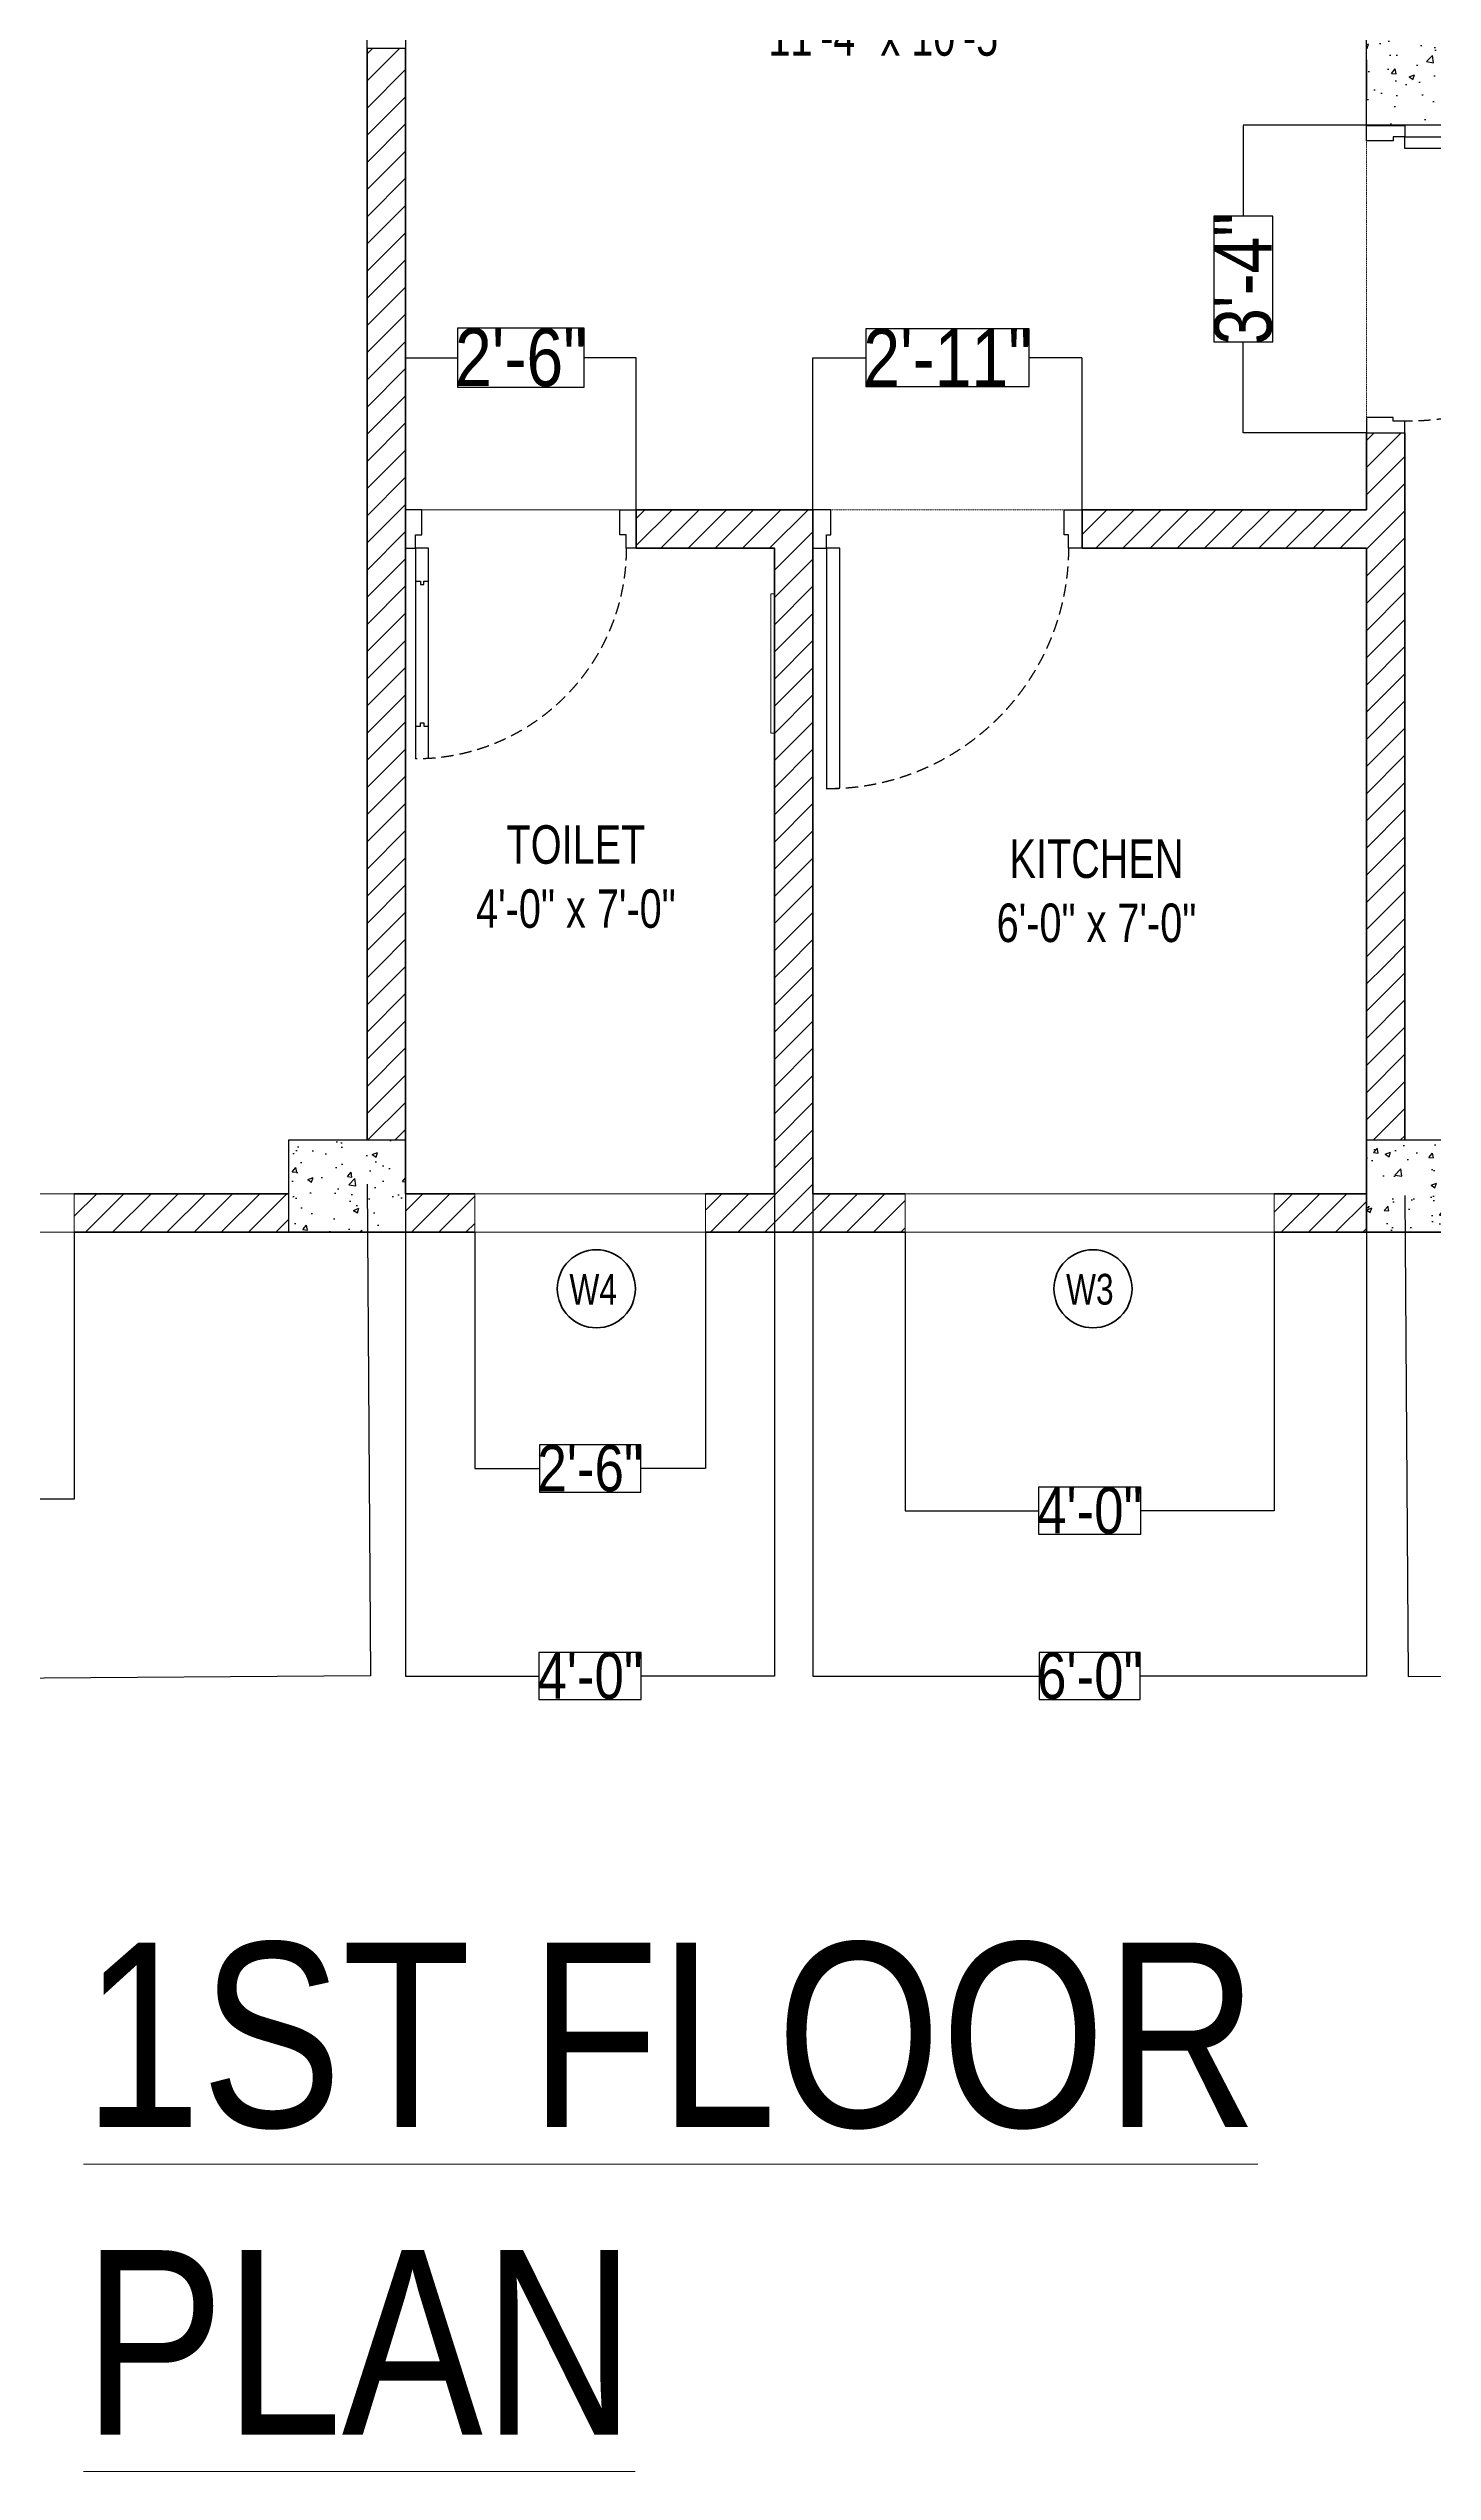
# Model space of a CAD drawing. Header units: feet. Extents: x 148946 to 3067997, y -35197 to 1690597.
# Drawn here: x 473004 to 653058, y 1126937 to 1442162 of the extents above; entities that cross this region are included whole.
import ezdxf

# ---------------------------------------------------------------- set-up
doc = ezdxf.new("R2010")
doc.units = ezdxf.units.FT
doc.header["$MEASUREMENT"] = 0
doc.header["$PDMODE"] = 35
doc.header["$PDSIZE"] = -10
doc.linetypes.add('DASHED2', pattern=[9.525, 6.35, -3.175])
doc.linetypes.add('HIDDEN', pattern=[0.375, 0.25, -0.125])
for name, color, linetype, lineweight in [('A-brick wall', 7, 'Continuous', 35), ('A-Text', 255, 'Continuous', 18), ('A-window sill', 66, 'Continuous', 15), ('col', 1, 'Continuous', 30), ('DIM', 13, 'Continuous', 9), ('FH_wall', 139, 'Continuous', 60), ('FURNITUR', 224, 'Continuous', 0), ('Glass', 209, 'Continuous', 5), ('Hach', 252, 'Continuous', 5), ('Hatch', 252, 'Continuous', 5)]:
    doc.layers.add(name, color=color, linetype=linetype, lineweight=lineweight)
doc.layers.add('D1', color=191, linetype='Continuous')
doc.layers.add('D2', color=40, linetype='Continuous')
doc.styles.add('ARIAL', font='arial.ttf', dxfattribs={"width": 0.9})
doc.styles.get("Standard").update_dxf_attribs({"font": 'ARIALN.TTF'})
doc.dimstyles.new('latest', dxfattribs={"dimtxt": 960, "dimasz": 4, "dimexe": 2, "dimexo": 1.5, "dimgap": -1.5, "dimtad": 0, "dimdec": 1, "dimlfac": 0.001, "dimzin": 3, "dimdsep": 46, "dimlunit": 4, "dimtxsty": 'Standard', "dimcen": 0.09, "dimdle": 4, "dimclrd": 256, "dimclre": 256, "dimclrt": 7, "dimadec": 0, "dimazin": 0, "dimtfac": 600, "dimtdec": 1, "dimtofl": 0, "dimtmove": 2, "dimatfit": 3, "dimfxl": 2, "dimfrac": 1, "dimtolj": 1, "dimtzin": 0, "dimlwd": -1, "dimlwe": -1, "dimarcsym": 0})
doc.dimstyles.new('naya', dxfattribs={"dimtxt": 60, "dimasz": 4, "dimexe": 2, "dimexo": 1.5, "dimgap": -1.5, "dimtad": 0, "dimdec": 1, "dimlfac": 0.001, "dimzin": 3, "dimdsep": 46, "dimlunit": 4, "dimtxsty": 'Standard', "dimcen": 0.09, "dimdle": 4, "dimclrd": 256, "dimclre": 256, "dimclrt": 7, "dimadec": 0, "dimazin": 0, "dimtfac": 480, "dimtdec": 1, "dimtofl": 0, "dimtmove": 2, "dimatfit": 3, "dimfxl": 2, "dimfrac": 1, "dimtolj": 1, "dimtzin": 0, "dimlwd": -1, "dimlwe": -1, "dimarcsym": 0})
pattern_1 = [(50, (35257, 6021628.3), (7172.602, -627.521), [750, -8250]), (355, (35257, 6021628), (-1387.513, 7521.921), [600, -6600]), (100.4514, (35855, 6021576), (5785.094, 6894.395), [637.402, -7011.421]), (46.1842, (35257, 6023628), (10672.41, -1655.19), [1125, -12375]), (96.6356, (36146, 6023490), (9346.627, 9741.179), [956.103, -10517.13]), (351.1842, (35257, 6023628), (9346.62, 9741.186), [900, -9900]), (21, (36257, 6023128.3), (5969.0705, -4026.189), [750, -8250]), (326, (36257, 6023128), (2433.153, 7251.5), [600, -6600]), (71.4514, (36754.5, 6022793), (8402.226, 3225.305), [637.402, -7011.421]), (37.5, (35257, 6021628.3), (121.5986, 3328.9385), [0, -6520, 0, -6700, 0, -6625]), (7.5, (35257, 6021628.3), (2630.6954, 3944.117), [0, -3820, 0, -6370, 0, -2525]), (327.5, (33027, 6021628.3), (5338.2244, -225.5487), [0, -2500, 0, -7800, 0, -10350]), (317.5, (32027, 6021628.3), (5831.8617, 1001.05), [0, -3250, 0, -5180, 0, -7350])]
pattern_2 = [(45, (35257, 6021628.3), (-1767.767, 1767.767), [])]

# ---------------------------------------------------------------- blocks, each defined once
blk = doc.blocks.new('door room')
at = {"layer": 'D1', "ltscale": 0.5}
for points in [[(1101.42, -1673.76), (1099.92, -1673.88), (1099.92, -1710.76), (1101.42, -1710.76)], [(1062.92, -1710.76), (1064.42, -1710.76), (1064.42, -1712.26), (1064.92, -1712.26), (1064.92, -1715.76), (1062.92, -1715.76)], [(1100.92, -1715.76), (1102.92, -1715.76), (1102.92, -1710.76), (1101.42, -1710.76), (1101.42, -1712.26), (1100.92, -1712.26)]]:
    blk.add_lwpolyline(points, close=True, dxfattribs=at)
at = {"layer": 'D1', "linetype": 'DASHED2', "ltscale": 0.25}
blk.add_arc((1101.42, -1710.76), 37, 90, 180, dxfattribs=at)
blk = doc.blocks.new('RTERT')
at = {"layer": 'D2', "ltscale": 0.5}
for p, q in [((-1265.26, -4247.29), (-1260.26, -4247.29)), ((-1265.26, -4249.62), (-1265.26, -4247.29)), ((-1262.01, -4249.04), (-1262.01, -4249.62)), ((-1260.26, -4249.04), (-1262.01, -4249.04)), ((-1260.26, -4247.29), (-1260.26, -4249.04)), ((-1262.01, -4249.62), (-1265.26, -4249.62)), ((-1265.26, -4279.96), (-1265.26, -4282.29)), ((-1262.01, -4279.96), (-1265.26, -4279.96)), ((-1262.01, -4280.54), (-1262.01, -4279.96)), ((-1260.26, -4280.54), (-1262.01, -4280.54)), ((-1229.08, -4278.79), (-1260.26, -4278.79)), ((-1260.26, -4278.79), (-1260.26, -4280.54)), ((-1260.26, -4282.29), (-1260.26, -4280.54)), ((-1260.26, -4280.54), (-1228.93, -4280.54)), ((-1228.93, -4280.54), (-1229.08, -4278.79)), ((-1265.26, -4282.29), (-1260.26, -4282.29))]:
    blk.add_line(p, q, dxfattribs=at)
at = {"layer": 'D2', "linetype": 'DASHED2', "ltscale": 0.25, "extrusion": (0, 0, -1)}
blk.add_ellipse((-1260.39, -4280.5), major_axis=(22.33, 22.21), ratio=0.997358, start_param=-0.785398, end_param=0.785398, dxfattribs=at)
blk = doc.blocks.new('SRER')
at = {"layer": 'D2', "ltscale": 0.5, "extrusion": (1.66344e-08, -4.74122e-09, 1)}
for p, q in [((78.18, -4594.51, 0), (78.18, -4599.51, 0)), ((80.32, -4594.51, 0), (78.18, -4594.51, 0)), ((80.32, -4597.79, 0), (80.32, -4594.51, 0)), ((106.04, -4594.51, 0), (108.18, -4594.51, 0)), ((106.04, -4597.79, 0), (106.04, -4594.51, 0)), ((108.18, -4594.51, 0), (108.18, -4599.51, 0)), ((79.47, -4597.79, 0), (80.32, -4597.79, 0)), ((79.47, -4599.51, 0), (79.47, -4597.79, 0)), ((106.9, -4597.79, 0), (106.04, -4597.79, 0)), ((106.9, -4599.51, 0), (106.9, -4597.79, 0)), ((78.18, -4599.51, 0), (79.47, -4599.51, 0)), ((79.47, -4599.51, 0), (79.47, -4626.93, 0)), ((81.18, -4599.51, 0), (79.47, -4599.51, 0)), ((81.18, -4626.88, 0), (81.18, -4599.51, 0)), ((108.18, -4599.51, 0), (106.9, -4599.51, 0)), ((79.47, -4603.79, 0), (80.11, -4603.79, 0)), ((80.11, -4603.79, 0), (80.11, -4604.22, 0)), ((80.11, -4604.22, 0), (80.54, -4604.22, 0)), ((80.54, -4604.22, 0), (80.54, -4603.79, 0)), ((80.54, -4603.79, 0), (81.18, -4603.79, 0)), ((79.47, -4622.65, 0), (80.11, -4622.65, 0)), ((80.11, -4622.22, 0), (80.54, -4622.22, 0)), ((80.11, -4622.65, 0), (80.11, -4622.22, 0)), ((80.54, -4622.22, 0), (80.54, -4622.65, 0)), ((80.54, -4622.65, 0), (81.18, -4622.65, 0))]:
    blk.add_line(p, q, dxfattribs=at)
at = {"layer": 'D2', "linetype": 'DASHED2', "ltscale": 0.25, "extrusion": (-1.66344e-08, 4.74122e-09, -1)}
blk.add_ellipse((79.47, -4599.51, 0), major_axis=(19.39, 19.39, 0), ratio=1, start_param=0.785398, end_param=2.356194, dxfattribs=at)
at = {"layer": 'DIM', "linetype": 'HIDDEN', "ltscale": 0.2}
blk.add_line((80.32, -4594.51, 0), (106.04, -4594.51, 0), dxfattribs=at)
blk = doc.blocks.new('*D110')
at = {"ltscale": 0.2, "transparency": 16777216}
for p, q in [((330259, 1293161), (330699, 1229170)), ((514458, 1294429), (514899, 1230438)), ((431006, 1232928), (414550, 1232814)), ((414550, 1232814), (414592, 1226685)), ((431048, 1226798), (431006, 1232928)), ((330703, 1229172), (414571, 1229750)), ((514895, 1230440), (431027, 1229863)), ((414592, 1226685), (431048, 1226798))]:
    blk.add_line(p, q, dxfattribs=at)
for points in [[(514895, 1230441), (514895, 1230440), (514899, 1230440)], [(330703, 1229173), (330703, 1229171), (330699, 1229172)]]:
    blk.add_solid(points, dxfattribs=at)
at = {"layer": 'Defpoints', "color": 0, "ltscale": 0.2, "transparency": 16777216}
for p in [(330259, 1293162), (514458, 1294430), (514899, 1230440)]:
    blk.add_point(p, dxfattribs=at)
at = {"color": 7, "ltscale": 0.2, "transparency": 16777216, "insert": (422799, 1229806), "char_height": 960, "attachment_point": 5, "rotation": 0.39453}
blk.add_mtext('\\A1;{\\H6.25x;15\'-4"}', dxfattribs=at)
blk = doc.blocks.new('*D111')
at = {"ltscale": 0.2, "transparency": 16777216}
for p, q in [((519458, 1293160), (519458, 1230428)), ((567458, 1293160), (567458, 1230428)), ((550104, 1233495), (536812, 1233495)), ((536812, 1233495), (536812, 1227365)), ((550104, 1227365), (550104, 1233495)), ((519462, 1230430), (536812, 1230430)), ((567454, 1230430), (550104, 1230430)), ((536812, 1227365), (550104, 1227365))]:
    blk.add_line(p, q, dxfattribs=at)
for points in [[(519462, 1230431), (519462, 1230430), (519458, 1230430)], [(567454, 1230431), (567454, 1230430), (567458, 1230430)]]:
    blk.add_solid(points, dxfattribs=at)
at = {"layer": 'Defpoints', "color": 0, "ltscale": 0.2, "transparency": 16777216}
for p in [(519458, 1293162), (567458, 1293162), (567458, 1230430)]:
    blk.add_point(p, dxfattribs=at)
at = {"color": 7, "ltscale": 0.2, "transparency": 16777216, "insert": (543458, 1230430), "char_height": 960, "attachment_point": 5}
blk.add_mtext('\\A1;{\\H6.25x;4\'-0"}', dxfattribs=at)
blk = doc.blocks.new('*D112')
at = {"ltscale": 0.2, "transparency": 16777216}
for p, q in [((572458, 1293160), (572458, 1230428)), ((644458, 1293160), (644458, 1230428)), ((615020, 1233495), (601896, 1233495)), ((601896, 1233495), (601896, 1227365)), ((615020, 1227365), (615020, 1233495)), ((572462, 1230430), (601896, 1230430)), ((644454, 1230430), (615020, 1230430)), ((601896, 1227365), (615020, 1227365))]:
    blk.add_line(p, q, dxfattribs=at)
for points in [[(572462, 1230431), (572462, 1230430), (572458, 1230430)], [(644454, 1230431), (644454, 1230430), (644458, 1230430)]]:
    blk.add_solid(points, dxfattribs=at)
at = {"layer": 'Defpoints', "color": 0, "ltscale": 0.2, "transparency": 16777216}
for p in [(572458, 1293162), (644458, 1293162), (644458, 1230430)]:
    blk.add_point(p, dxfattribs=at)
at = {"color": 7, "ltscale": 0.2, "transparency": 16777216, "insert": (608458, 1230430), "char_height": 960, "attachment_point": 5}
blk.add_mtext('\\A1;{\\H6.25x;6\'-0"}', dxfattribs=at)
blk = doc.blocks.new('*D106')
at = {"ltscale": 0.2, "transparency": 16777216}
for p, q in [((649458, 1292929), (649893, 1230348)), ((793458, 1293929), (793893, 1231348)), ((732834, 1235012), (710895, 1234860)), ((710895, 1234860), (710951, 1226688)), ((732891, 1226840), (732834, 1235012)), ((649897, 1230350), (710923, 1230774)), ((793889, 1231350), (732863, 1230926)), ((710951, 1226688), (732891, 1226840))]:
    blk.add_line(p, q, dxfattribs=at)
for points in [[(649897, 1230351), (649897, 1230350), (649893, 1230350)], [(793889, 1231351), (793889, 1231350), (793893, 1231350)]]:
    blk.add_solid(points, dxfattribs=at)
at = {"layer": 'Defpoints', "color": 0, "ltscale": 0.2, "transparency": 16777216}
for p in [(649458, 1292930), (793458, 1293930), (793893, 1231350)]:
    blk.add_point(p, dxfattribs=at)
at = {"color": 7, "ltscale": 0.2, "transparency": 16777216, "insert": (721893, 1230850), "char_height": 960, "width": 11282.68, "attachment_point": 5, "rotation": 0.39788}
blk.add_mtext('\\A1;{\\H8.33333x;12\'-0"}', dxfattribs=at)
blk = doc.blocks.new('*D124')
at = {"ltscale": 0.2, "transparency": 16777216}
for p, q in [((404359, 1288160), (404359, 1253428)), ((476359, 1288160), (476359, 1253428)), ((446921, 1256495), (433796, 1256495)), ((433796, 1256495), (433796, 1250365)), ((446921, 1250365), (446921, 1256495)), ((404363, 1253430), (433796, 1253430)), ((476355, 1253430), (446921, 1253430)), ((433796, 1250365), (446921, 1250365))]:
    blk.add_line(p, q, dxfattribs=at)
for points in [[(404363, 1253431), (404363, 1253430), (404359, 1253430)], [(476355, 1253431), (476355, 1253430), (476359, 1253430)]]:
    blk.add_solid(points, dxfattribs=at)
at = {"layer": 'Defpoints', "color": 0, "ltscale": 0.2, "transparency": 16777216}
for p in [(404359, 1288162), (476359, 1288162), (476359, 1253430)]:
    blk.add_point(p, dxfattribs=at)
at = {"color": 7, "ltscale": 0.2, "transparency": 16777216, "insert": (440359, 1253430), "char_height": 960, "attachment_point": 5}
blk.add_mtext('\\A1;{\\H6.25x;6\'-0"}', dxfattribs=at)
blk = doc.blocks.new('*D125')
at = {"ltscale": 0.2, "transparency": 16777216}
for p, q in [((528458, 1288160), (528458, 1257428)), ((558458, 1288160), (558458, 1257428)), ((550047, 1260495), (536869, 1260495)), ((536869, 1260495), (536869, 1254365)), ((550047, 1254365), (550047, 1260495)), ((528462, 1257430), (536869, 1257430)), ((558454, 1257430), (550047, 1257430)), ((536869, 1254365), (550047, 1254365))]:
    blk.add_line(p, q, dxfattribs=at)
for points in [[(528462, 1257431), (528462, 1257430), (528458, 1257430)], [(558454, 1257431), (558454, 1257430), (558458, 1257430)]]:
    blk.add_solid(points, dxfattribs=at)
at = {"layer": 'Defpoints', "color": 0, "ltscale": 0.2, "transparency": 16777216}
for p in [(528458, 1288162), (558458, 1288162), (558458, 1257430)]:
    blk.add_point(p, dxfattribs=at)
at = {"color": 7, "ltscale": 0.2, "transparency": 16777216, "insert": (543458, 1257430), "char_height": 960, "attachment_point": 5}
blk.add_mtext('\\A1;{\\H6.25x;2\'-6"}', dxfattribs=at)
blk = doc.blocks.new('*D126')
at = {"ltscale": 0.2, "transparency": 16777216}
for p, q in [((584458, 1288160), (584458, 1251928)), ((632458, 1288160), (632458, 1251928)), ((615104, 1254995), (601812, 1254995)), ((601812, 1254995), (601812, 1248865)), ((615104, 1248865), (615104, 1254995)), ((584462, 1251930), (601812, 1251930)), ((632454, 1251930), (615104, 1251930)), ((601812, 1248865), (615104, 1248865))]:
    blk.add_line(p, q, dxfattribs=at)
for points in [[(584462, 1251931), (584462, 1251930), (584458, 1251930)], [(632454, 1251931), (632454, 1251930), (632458, 1251930)]]:
    blk.add_solid(points, dxfattribs=at)
at = {"layer": 'Defpoints', "color": 0, "ltscale": 0.2, "transparency": 16777216}
for p in [(584458, 1288162), (632458, 1288162), (632458, 1251930)]:
    blk.add_point(p, dxfattribs=at)
at = {"color": 7, "ltscale": 0.2, "transparency": 16777216, "insert": (608458, 1251930), "char_height": 960, "attachment_point": 5}
blk.add_mtext('\\A1;{\\H6.25x;4\'-0"}', dxfattribs=at)
blk = doc.blocks.new('*D130')
at = {"ltscale": 0.2, "transparency": 16777216}
for p, q in [((600583, 1405697), (579333, 1405697)), ((579333, 1405697), (579333, 1398164)), ((600583, 1398164), (600583, 1405697)), ((572458, 1382164), (572458, 1401932)), ((572462, 1401930), (579333, 1401930)), ((607454, 1401930), (600583, 1401930)), ((607458, 1382164), (607458, 1401932)), ((579333, 1398164), (600583, 1398164))]:
    blk.add_line(p, q, dxfattribs=at)
for points in [[(572462, 1401931), (572462, 1401930), (572458, 1401930)], [(607454, 1401931), (607454, 1401930), (607458, 1401930)]]:
    blk.add_solid(points, dxfattribs=at)
at = {"layer": 'Defpoints', "color": 0, "ltscale": 0.2, "transparency": 16777216}
for p in [(607458, 1401930), (572458, 1382162), (607458, 1382162)]:
    blk.add_point(p, dxfattribs=at)
at = {"color": 7, "ltscale": 0.2, "transparency": 16777216, "insert": (589958, 1401930), "char_height": 60, "attachment_point": 5}
blk.add_mtext('\\A1;{\\H125x;2\'-11"}', dxfattribs=at)
blk = doc.blocks.new('*D132')
at = {"ltscale": 0.2, "transparency": 16777216}
for p, q in [((542694, 1405761), (526223, 1405761)), ((526223, 1405761), (526223, 1398100)), ((542694, 1398100), (542694, 1405761)), ((519458, 1382163), (519458, 1401932)), ((519462, 1401930), (526223, 1401930)), ((549454, 1401930), (542694, 1401930)), ((549458, 1382163), (549458, 1401932)), ((526223, 1398100), (542694, 1398100))]:
    blk.add_line(p, q, dxfattribs=at)
for points in [[(519462, 1401931), (519462, 1401930), (519458, 1401930)], [(549454, 1401931), (549454, 1401930), (549458, 1401930)]]:
    blk.add_solid(points, dxfattribs=at)
at = {"layer": 'Defpoints', "color": 0, "ltscale": 0.2, "transparency": 16777216}
for p in [(519458, 1401930), (519458, 1382162), (549458, 1382162, 0)]:
    blk.add_point(p, dxfattribs=at)
at = {"color": 7, "ltscale": 0.2, "transparency": 16777216, "insert": (534458, 1401930), "char_height": 60, "attachment_point": 5}
blk.add_mtext('\\A1;{\\H125x;2\'-6"}', dxfattribs=at)
blk = doc.blocks.new('*D133')
at = {"ltscale": 0.2, "transparency": 16777216}
for p, q in [((644457, 1432162), (628434, 1432162)), ((628436, 1432158), (628436, 1420346)), ((632266, 1420346), (624605, 1420346)), ((624605, 1420346), (624605, 1403978)), ((632266, 1403978), (632266, 1420346)), ((624605, 1403978), (632266, 1403978)), ((628436, 1392166), (628436, 1403978)), ((644457, 1392162), (628434, 1392162))]:
    blk.add_line(p, q, dxfattribs=at)
for points in [[(628435, 1432158), (628436, 1432158), (628436, 1432162)], [(628435, 1392166), (628436, 1392166), (628436, 1392162)]]:
    blk.add_solid(points, dxfattribs=at)
at = {"layer": 'Defpoints', "color": 0, "ltscale": 0.2, "transparency": 16777216}
for p in [(628436, 1432162), (644458, 1432162), (644458, 1392162)]:
    blk.add_point(p, dxfattribs=at)
at = {"color": 7, "ltscale": 0.2, "transparency": 16777216, "insert": (628436, 1412162), "char_height": 60, "attachment_point": 5, "rotation": 90}
blk.add_mtext('\\A1;{\\H125x;3\'-4"}', dxfattribs=at)

msp = doc.modelspace()

# ---------------------------------------------------------------- hatches: boundary and pattern name
at = {"layer": 'col', "ltscale": 0.2}
h = msp.add_hatch(dxfattribs=at)
h.set_pattern_fill('AR-CONC', color=3, scale=1000, style=0)
h.set_pattern_definition(pattern_1)
h.paths.add_polyline_path([(644458.21, 1432162), (644458.21, 1444162), (656657.58, 1444162), (656657.58, 1432162)])
h = msp.add_hatch(dxfattribs=at)
h.set_pattern_fill('AR-CONC', color=3, scale=1000, style=0)
h.set_pattern_definition(pattern_1)
h.paths.add_polyline_path([(504258.84, 1288162), (504258.84, 1300162), (519458.21, 1300162), (519458.21, 1288162)])
h = msp.add_hatch(dxfattribs=at)
h.set_pattern_fill('AR-CONC', color=3, scale=1000, style=0)
h.set_pattern_definition(pattern_1)
h.paths.add_polyline_path([(644458.21, 1288162), (644458.21, 1300162), (656657.58, 1300162), (656657.58, 1288162)])
at = {"layer": 'Hach', "ltscale": 0.2}
h = msp.add_hatch(dxfattribs=at)
h.set_pattern_fill('ANSI31', color=252, scale=20000, style=0)
h.set_pattern_definition(pattern_2)
h.paths.add_polyline_path([(519458.21, 1442162), (514458.21, 1442162), (514458.21, 1322831.58), (519458.21, 1322831.58)])
h = msp.add_hatch(dxfattribs=at)
h.set_pattern_fill('ANSI31', color=252, scale=20000, style=0)
h.set_pattern_definition(pattern_2)
h.paths.add_polyline_path([(649458.21, 1392162), (644458.21, 1392162), (644458.21, 1382162), (607458.21, 1382162), (607458.21, 1377162), (644458.21, 1377162), (644458.21, 1322831.58), (649458.21, 1322831.58)])
h = msp.add_hatch(dxfattribs=at)
h.set_pattern_fill('ANSI31', color=252, scale=20000, style=0)
h.set_pattern_definition(pattern_2)
h.paths.add_polyline_path([(572458.21, 1382162), (549458.21, 1382162), (549458.21, 1377162), (567458.21, 1377162), (567458.21, 1322831.58), (572458.21, 1322831.58)])
h = msp.add_hatch(dxfattribs=at)
h.set_pattern_fill('ANSI31', color=252, scale=20000, style=0)
h.set_pattern_definition(pattern_2)
h.paths.add_polyline_path([(519458.21, 1322831.58), (514458.21, 1322831.58), (514458.21, 1314712.29), (514692.06, 1314566.16), (514458.21, 1314560.6), (514458.21, 1300162), (519458.21, 1300162)])
h = msp.add_hatch(dxfattribs=at)
h.set_pattern_fill('ANSI31', color=252, scale=20000, style=0)
h.set_pattern_definition(pattern_2)
h.paths.add_polyline_path([(584458.21, 1293162), (572458.21, 1293162), (572458.21, 1322831.58), (567458.21, 1322831.58), (567458.21, 1293162), (558458.21, 1293162), (558458.21, 1288162), (584458.21, 1288162)])
h = msp.add_hatch(dxfattribs=at)
h.set_pattern_fill('ANSI31', color=252, scale=20000, style=0)
h.set_pattern_definition(pattern_2)
h.paths.add_polyline_path([(649458.21, 1322831.58), (644458.21, 1322831.58), (644458.21, 1300162), (649458.21, 1300162)])
h = msp.add_hatch(dxfattribs=at)
h.set_pattern_fill('ANSI31', color=252, scale=20000, style=0)
h.set_pattern_definition(pattern_2)
h.paths.add_polyline_path([(504258.84, 1293162), (476358.52, 1293162), (476358.52, 1288162), (504258.84, 1288162)])
h = msp.add_hatch(dxfattribs=at)
h.set_pattern_fill('ANSI31', color=252, scale=20000, style=0)
h.set_pattern_definition(pattern_2)
h.paths.add_polyline_path([(528458.21, 1293162), (519458.21, 1293162), (519458.21, 1288162), (528458.21, 1288162)])
h = msp.add_hatch(dxfattribs=at)
h.set_pattern_fill('ANSI31', color=252, scale=20000, style=0)
h.set_pattern_definition(pattern_2)
h.paths.add_polyline_path([(644458.21, 1293162), (632458.21, 1293162), (632458.21, 1288162), (644458.21, 1288162)])

# ---------------------------------------------------------------- linework, layer by layer
at = {"layer": 'A-brick wall'}
for p, q in [((514458.21, 1300162), (514458.21, 1442162)), ((519458.21, 1293162), (519458.21, 1442162)), ((644458.21, 1435662), (644458.21, 1440662)), ((644458.21, 1382162), (644458.21, 1392162)), ((649458.21, 1300162), (649458.21, 1392162)), ((549458.21, 1382162, 0), (549458.21, 1377162, 0)), ((572458.21, 1382162), (549458.21, 1382162, 0)), ((572458.21, 1293162), (572458.21, 1382162)), ((644458.21, 1382162), (607458.21, 1382162)), ((607458.21, 1382162), (607458.21, 1377162)), ((567458.21, 1377162), (549458.21, 1377162, 0)), ((567458.21, 1293162), (567458.21, 1377162)), ((644458.21, 1377162), (607458.21, 1377162)), ((644458.21, 1293162), (644458.21, 1377162)), ((504258.84, 1293162), (476358.52, 1293162)), ((528458.21, 1293162), (519458.21, 1293162)), ((567458.21, 1293162), (558458.21, 1293162)), ((584458.21, 1293162), (572458.21, 1293162)), ((644458.21, 1293162), (632458.21, 1293162)), ((528458.21, 1288162), (476358.52, 1288162)), ((584458.21, 1288162), (558458.21, 1288162)), ((689958.21, 1288162), (632458.21, 1288162))]:
    msp.add_line(p, q, dxfattribs=at)
for centre in [(544278.1, 1280807.23), (608885.93, 1280807.23)]:
    msp.add_circle(centre, 5081.96, dxfattribs=at)
at = {"layer": 'A-window sill'}
for p, q in [((404358.52, 1293162), (476358.52, 1293162)), ((476358.52, 1293162), (476358.52, 1288162)), ((528458.21, 1293162), (558458.21, 1293162)), ((528458.21, 1288162), (528458.21, 1293162)), ((558458.21, 1293162), (558458.21, 1288162)), ((584458.21, 1293162), (632458.21, 1293162)), ((584458.21, 1288162), (584458.21, 1293162)), ((632458.21, 1293162), (632458.21, 1288162)), ((476358.52, 1288162), (404358.52, 1288162)), ((558458.21, 1288162), (528458.21, 1288162)), ((632458.21, 1288162), (584458.21, 1288162))]:
    msp.add_line(p, q, dxfattribs=at)
at = {"layer": 'col', "color": 3}
for points in [[(644458.21, 1432162), (644458.21, 1444162), (656657.58, 1444162), (656657.58, 1432162)], [(504258.84, 1288162), (504258.84, 1300162), (519458.21, 1300162), (519458.21, 1288162)], [(644458.21, 1288162), (644458.21, 1300162), (656657.58, 1300162), (656657.58, 1288162)]]:
    msp.add_lwpolyline(points, close=True, dxfattribs=at)
at = {"layer": 'DIM', "linetype": 'HIDDEN', "ltscale": 0.2}
for p, q in [((644458.21, 1432162), (644458.21, 1392162)), ((607458.21, 1382162), (572458.21, 1382162))]:
    msp.add_line(p, q, dxfattribs=at)
at = {"layer": 'FURNITUR'}
msp.add_lwpolyline([(567458.21, 1353094.59), (567458.21, 1371234.05), (566958.21, 1371234.05), (566958.21, 1353094.59)], close=True, dxfattribs=at)
at = {"layer": 'Glass', "ltscale": 0.2}
for p, q in [((476358.52, 1293162), (404358.52, 1293162)), ((476358.52, 1288162), (476358.52, 1293162)), ((528458.21, 1293162), (528458.21, 1288162)), ((558458.21, 1293162), (528458.21, 1293162)), ((558458.21, 1288162), (558458.21, 1293162)), ((632458.21, 1293162), (584458.21, 1293162)), ((584458.21, 1293162), (584458.21, 1288162)), ((632458.21, 1288162), (632458.21, 1293162)), ((404358.52, 1288162), (476358.52, 1288162)), ((528458.21, 1288162), (558458.21, 1288162)), ((584458.21, 1288162), (632458.21, 1288162))]:
    msp.add_line(p, q, dxfattribs=at)

# ---------------------------------------------------------------- block references
at = {"layer": 'DIM', "xscale": 1000, "yscale": 1000, "zscale": 1000, "rotation": 270}
msp.add_blockref('RTERT', (4854748.07, 116897.52), dxfattribs=at)
at = {"layer": 'FH_wall', "yscale": 1000, "zscale": 1000}
for p, xscale, rotation in [((-1196297.99, 379237.61), 1000, 90), ((2360214.4, 329237.61), -1000, 270)]:
    msp.add_blockref('door room', p, dxfattribs=dict(at, xscale=xscale, rotation=rotation))
at = {"layer": 'Hatch', "xscale": 1000, "yscale": 1000, "zscale": 1000}
msp.add_blockref('SRER', (441277.23, 5976667.73, 0), dxfattribs=at)

# ---------------------------------------------------------------- texts
at = {"layer": 'A-Text', "width": 42957.5174, "attachment_point": 5, "style": 'ARIAL'}
for s, insert, char_height in [('{\\fArial Narrow|b0|i0|c0|p34;\\C4;DINING\\C256;\\P11\'-4" x 10\'-5"}', (582518.85, 1447853.86), 5000), ('{\\fArial Narrow|b0|i0|c0|p34;\\C4;TOILET\\C256;\\P4\'-0" x 7\'-0"}', (541616.83, 1334399.04), 5000), ('{\\fArial Narrow|b0|i0|c0|p34;\\C4;KITCHEN\\C256;\\P6\'-0" x 7\'-0"}', (609340.59, 1332551.07), 5000), ('{\\fArial Narrow|b0|i0|c0|p34;\\C4;W4}', (543868.74, 1280718.46), 4000), ('{\\fArial Narrow|b0|i0|c0|p34;\\C4;W3}', (608476.57, 1280718.46), 4000)]:
    msp.add_mtext(s, dxfattribs=dict(at, insert=insert, char_height=char_height))
at = {"layer": 'A-Text', "insert": (477555.03, 1195745.24), "char_height": 24000, "width": 216849.9927, "attachment_point": 1}
msp.add_mtext('{\\L1ST FLOOR PLAN}', dxfattribs=at)

# ---------------------------------------------------------------- dimensions: what is measured, and where the dimension line sits
at = {"ltscale": 0.2}
dim = msp.add_linear_dim(base=(628435.5, 1432162), p1=(644458.21, 1392162), p2=(644458.21, 1432162), angle=90, text='{\\H125x;<>}', dimstyle='naya', dxfattribs=at)
dim.commit()
dim.dimension.update_dxf_attribs({"geometry": '*D133', "text_midpoint": (628435.5, 1412162)})
for base, p1, p2, text, dimstyle, picture, middle in [((519458.21, 1401930.39), (549458.21, 1382162, 0), (519458.21, 1382162), '{\\H125x;<>}', 'naya', '*D132', (534458.21, 1401930.39)), ((607458.21, 1401930.39), (572458.21, 1382162), (607458.21, 1382162), '{\\H125x;<>}', 'naya', '*D130', (589958.21, 1401930.39)), ((567458.21, 1230430.39), (519458.21, 1293162), (567458.21, 1293162), '{\\H6.25x;<>}', 'latest', '*D111', (543458.21, 1230430.39)), ((644458.21, 1230430.39), (572458.21, 1293162), (644458.21, 1293162), '{\\H6.25x;<>}', 'latest', '*D112', (608458.21, 1230430.39)), ((476358.52, 1253430.39), (404358.52, 1288162), (476358.52, 1288162), '{\\H6.25x;<>}', 'latest', '*D124', (440358.52, 1253430.39)), ((558458.21, 1257430.39), (528458.21, 1288162), (558458.21, 1288162), '{\\H6.25x;<>}', 'latest', '*D125', (543458.21, 1257430.39)), ((632458.21, 1251930.39), (584458.21, 1288162), (632458.21, 1288162), '{\\H6.25x;<>}', 'latest', '*D126', (608458.21, 1251930.39))]:
    dim = msp.add_linear_dim(base=base, p1=p1, p2=p2, text=text, dimstyle=dimstyle, dxfattribs=at)
    dim.commit()
    dim.dimension.update_dxf_attribs({"geometry": picture, "text_midpoint": middle})
for p1, p2, distance, text, picture, middle in [((330258.84, 1293162), (514458.21, 1294430.39), -63991.44, '{\\H6.25x;<>}', '*D110', (422799.16, 1229806.27)), ((649458.21, 1292930.39), (793458.21, 1293930.39), -62581.67, '{\\H8.33333x;<>}', '*D106', (721892.79, 1230850.23))]:
    dim = msp.add_aligned_dim(p1=p1, p2=p2, distance=distance, text=text, dimstyle='latest', dxfattribs=at)
    dim.commit()
    dim.dimension.update_dxf_attribs({"geometry": picture, "text_midpoint": middle})

doc.saveas('drawing.dxf')
